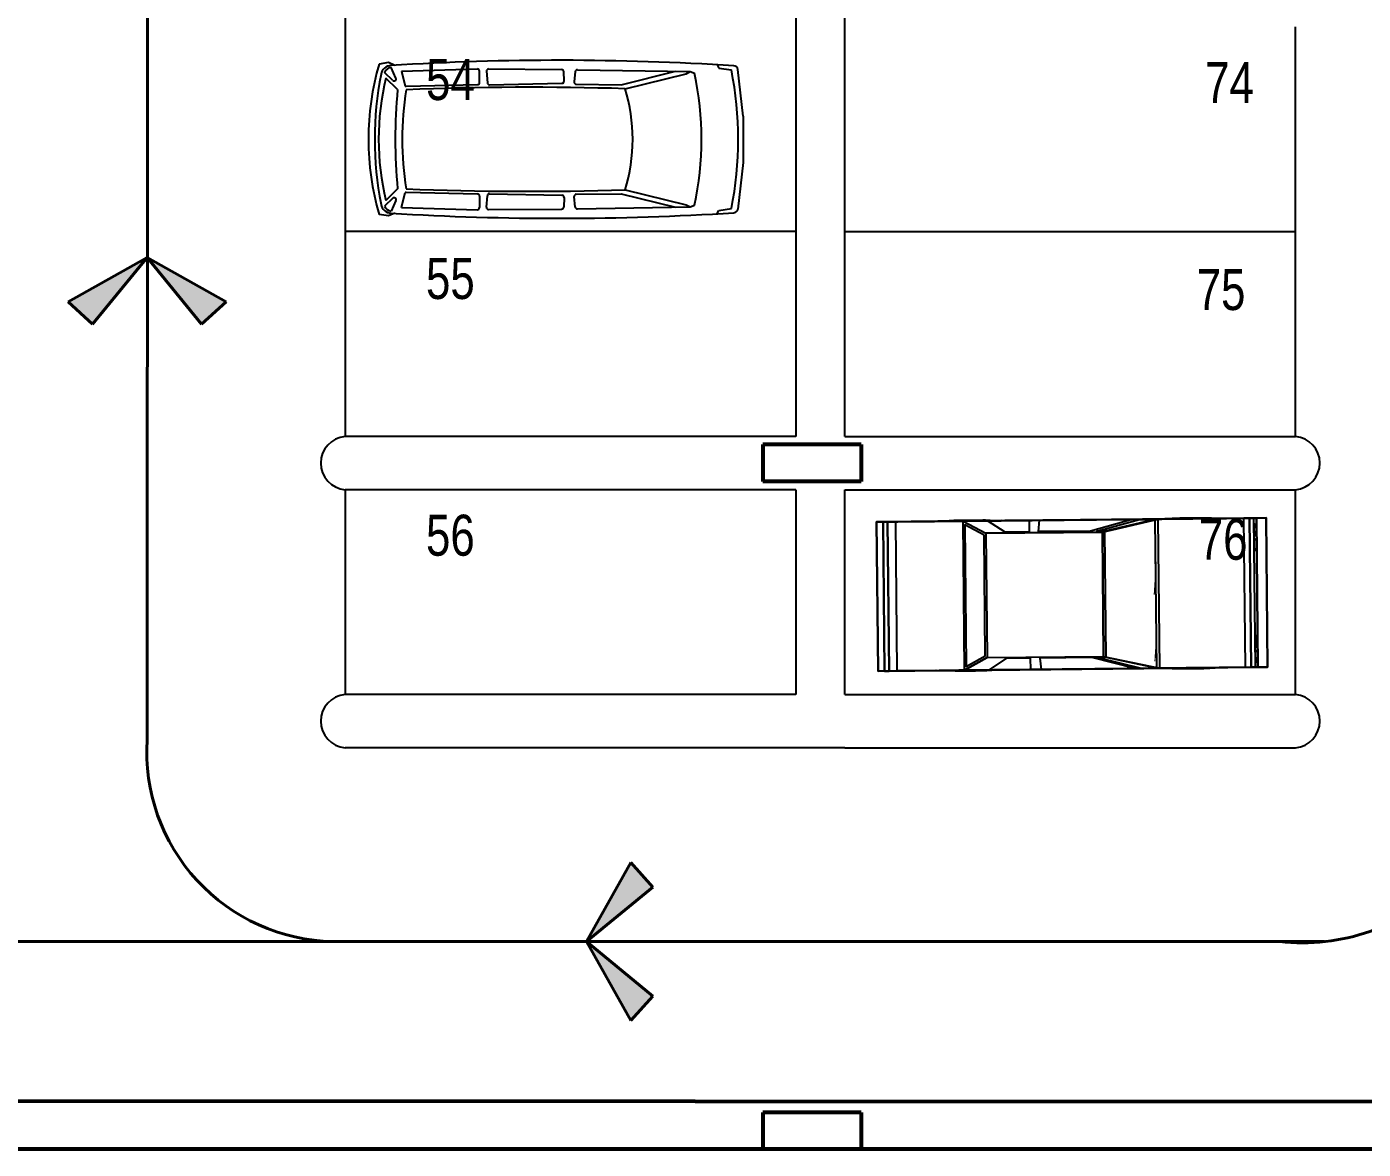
# Model space of a CAD drawing. Header units: millimetres. Extents: x 103 to 250, y -95 to 16.
# Drawn here: x 223.17 to 239.48, y -64.46 to -50.76 of the extents above; entities that cross this region are included whole.
import ezdxf

# ---------------------------------------------------------------- set-up
doc = ezdxf.new("R2010")
doc.units = ezdxf.units.MM
for name, color, linetype, lineweight in [('0.25', 6, 'Continuous', 25), ('0.40', 3, 'Continuous', 40), ('0.53', 1, 'Continuous', 53)]:
    doc.layers.add(name, color=color, linetype=linetype, lineweight=lineweight)
doc.styles.add('ATTR', font='BRADHITC.TTF', dxfattribs={"width": 0.8, "height": 0.5})

# ---------------------------------------------------------------- blocks, each defined once
blk = doc.blocks.new('A$C6EE27C16')
at = {"layer": '0.25', "ltscale": 0.01, "extrusion": (0.3635660597417942, -0.3635660597417968, 0.8576942581174543), "const_width": 0.0127}
for points, elevation in [([(3.679243340711817, -0.3358406608219355), (3.274389815407293, -0.3004205669694072)], 1.445877373190787), ([(2.86644334071167, -0.3358406608219874), (2.461589815407347, -0.3004205669694028)], 1.4458773731908)]:
    blk.add_lwpolyline(points, dxfattribs=dict(at, elevation=elevation))
at = {"layer": '0.25', "ltscale": 0.01, "extrusion": (0.7071067811865477, 0.7071067811865474, -1.83772268236293e-16)}
for centre, radius in [((1.242113033558172, 0.3883537178923536, 4.198587076560779), 0.3883537178923526), ((1.242113033558212, 0.3883537178923536, 4.201762076560732), 0.2510996760575125), ((1.242113033558171, 0.3883537178923536, 4.204937076560766), 0.1935138930898392), ((1.242113033558171, 0.3883537178923536, 4.204937076560766), 0.1378073441032076), ((-1.46157415465559, 0.3883537178923532, 4.19858707656078), 0.3883537178923526), ((-1.46157415465555, 0.3883537178923532, 4.201762076560733), 0.2510996760575125), ((-1.461574154655589, 0.3883537178923532, 4.204937076560766), 0.1935138930898392), ((-1.461574154655589, 0.3883537178923532, 4.204937076560766), 0.1378073441032076)]:
    blk.add_circle(centre, radius, dxfattribs=at)
at = {"layer": '0.25', "ltscale": 0.01, "extrusion": (-0.7071067811865476, -0.7071067811865475, -1.83772268236293e-16)}
for centre, radius in [((-1.242113033558131, 0.3883537178923523, -2.377493340711677), 0.3883537178923526), ((-1.242113033558171, 0.3883537178923523, -2.374318340711644), 0.2510996760575125), ((-1.242113033558171, 0.3883537178923523, -2.371143340711651), 0.1935138930898392), ((-1.242113033558171, 0.3883537178923523, -2.371143340711651), 0.1378073441032076), ((1.46157415465557, 0.388353717892352, -2.377493340711657), 0.3883537178923526), ((1.46157415465557, 0.388353717892352, -2.374318340711664), 0.2510996760575125), ((1.46157415465557, 0.388353717892352, -2.371143340711671), 0.1935138930898392), ((1.46157415465557, 0.388353717892352, -2.371143340711671), 0.1378073441032076)]:
    blk.add_circle(centre, radius, dxfattribs=at)
at = {"layer": '0.25', "ltscale": 0.01, "extrusion": (0.6965590922775227, -0.6965590922775241, 0.1720780692913114)}
for centre in [(4.058510196448296, 0.4082241277652882, 2.350272981887992), (3.878675433895468, 0.4082241277652952, 2.350272981887953), (2.697404983376852, 0.4082241277652988, 2.350272981888097), (2.517570220824065, 0.4082241277652988, 2.350272981888097)]:
    blk.add_circle(centre, 0.07619999999999999, dxfattribs=at)
at = {"layer": '0.25', "ltscale": 0.01}
for points in [[(2.17190290641156e-07, 3.362283109695852, 0.6271137178923571), (2.17190290641156e-07, 3.362283109695852, 0.4010537178923549), (1.287707946985506, 4.649990839491124, 0.4010537178923529), (1.287707946985506, 4.649990839491124, 0.6271137178923551)], [(1.452944659613252, 4.484754126863436, 0.4010537178923441), (1.287707946985506, 4.649990839491124, 0.4010537178923529), (2.17190290641156e-07, 3.362283109695852, 0.4010537178923549), (0.1652369298179792, 3.197046397068107, 0.4010537178923461)], [(0.05567780514093101, 3.306605521745155, 0.6271137178923553), (2.17190290641156e-07, 3.362283109695852, 0.6271137178923571), (1.287707946985506, 4.649990839491124, 0.6271137178923551), (1.343385534936203, 4.594313251540484, 0.627113717892355)], [(1.343385534936203, 4.594313251540484, 0.7617337178923541), (1.343385534936203, 4.594313251540484, 0.6271137178923553), (0.05567780514093101, 3.306605521745155, 0.6271137178923553), (0.05567780514093101, 3.306605521745155, 0.7617337178923541)], [(1.382898661868921, 4.554800124607766, 0.8096308607495059), (1.343385534936203, 4.594313251540484, 0.7617337178923541), (0.05567780514093101, 3.306605521745155, 0.7617337178923541), (0.0951909320735922, 3.267092394812494, 0.8096308607495059)], [(1.287707946985506, 4.649990839491124, 0.6271137178923551), (1.287707946985506, 4.649990839491124, 0.4010537178923529), (1.452944659613252, 4.484754126863436, 0.4010537178923529), (1.343385534936203, 4.594313251540484, 0.6271137178923551)], [(1.826283490298522, 4.111415296178109, 0.6041205768385296), (1.382898661868921, 4.554800124607766, 0.8096308607495057), (1.343385534936203, 4.594313251540484, 0.7617337178923541), (1.343385534936203, 4.594313251540484, 0.627113717892355)], [(1.78540242597677, 4.152296360499861, 0.3883537178923527), (1.826283490298522, 4.111415296178109, 0.6041205768385296), (1.343385534936203, 4.594313251540484, 0.627113717892355), (1.452944659613252, 4.484754126863436, 0.4010537178923441)], [(2.034344880382832, 3.903353906093855, 1.061453717892353), (1.382898661868921, 4.554800124607766, 0.9416754163984888), (0.0951909320735922, 3.267092394812494, 0.9416754163984888), (0.7466371505875031, 2.615646176298583, 1.061453717892353)], [(1.382898661868921, 4.554800124607766, 0.9416754163984888), (1.382898661868921, 4.554800124607766, 0.8096308607495059), (0.0951909320735922, 3.267092394812494, 0.8096308607495059), (0.0951909320735922, 3.267092394812494, 0.9416754163984888)], [(1.826283490298522, 4.111415296178109, 0.6041205768385296), (1.937972635092933, 3.999726151383697, 0.7620728801766776), (1.382898661868921, 4.554800124607766, 0.9416754163984888), (1.382898661868921, 4.554800124607766, 0.8096308607495056)], [(1.382898661868921, 4.554800124607766, 0.9416754163984888), (2.034344880382832, 3.903353906093855, 1.061453717892353), (2.090542844209153, 3.847155942267477, 0.8198874357847056), (1.937972635092933, 3.999726151383697, 0.7620728801766775)], [(1.452944659613252, 4.484754126863436, 0.4010537178923441), (1.470905171855406, 4.466793614621281, 0.3654937178923564), (1.78874662081995, 4.148952165656738, 0.3246400712061697), (1.78540242597677, 4.152296360499861, 0.388353717892353)], [(1.049510581813934, 2.528298891977784, 1.452613717892355), (0.7466371505875031, 2.615646176298583, 1.061453717892353), (2.034344880382832, 3.903353906093855, 1.061453717892353), (2.121692164703518, 3.600480474867368, 1.452613717892355)], [(2.090686831327503, 3.601013935397873, 1.426507097782376), (2.014843207235742, 3.856462681910955, 1.094417286752998), (0.7935283747703465, 2.635147849445559, 1.094417286752998), (1.048977121283485, 2.559304225353912, 1.426507097782376)], [(2.034344880382832, 3.903353906093855, 1.061453717892353), (2.121692164703518, 3.600480474867368, 1.452613717892355), (3.127377579521522, 2.594795060049364, 1.452613717892355), (3.719000753451724, 2.218698033024907, 1.042409012586463)], [(2.034344880382832, 3.903353906093855, 1.061453717892353), (2.090542844209153, 3.847155942267477, 0.8198874357847054), (2.243113053325317, 3.694585733151371, 0.7620728801766774), (2.244791826833875, 3.692906959642755, 1.059074656303719)], [(1.049510581813934, 2.528298891977784, 1.452613717892355), (2.055195996631937, 1.52261347715978, 1.452613717892355), (3.127377579521522, 2.594795060049364, 1.452613717892355), (2.121692164703518, 3.600480474867368, 1.452613717892355)], [(2.243113053325317, 3.694585733151371, 0.7620728801766774), (2.244791826833875, 3.692906959642755, 1.059074656303719), (3.719000753451724, 2.218698033024907, 1.042409012586463), (3.849768180086073, 2.087930606390614, 0.7620728801766774)], [(2.504385200254376, 3.236497031295073, 1.43182295054218), (2.296573607992059, 3.441643138298218, 1.439022040957788), (2.245519765176482, 3.691957576576499, 1.07704674190659), (2.603914754396556, 3.331710638214304, 1.076364757628151)], [(3.738079035291662, 2.199619751184969, 0.604120576838529), (3.704424507654721, 2.233274278821909, 0.4264947777548854), (2.39568326244148, 3.542015524035207, 0.3883537178923508), (2.354802198119728, 3.582896588356903, 0.6041205768385294)], [(3.704424507654721, 2.233274278821909, 0.426494777754886), (3.697506772824966, 2.240192013651722, 0.276593717892356), (2.401259705998086, 3.536439080478544, 0.2765937178923562), (2.39568326244148, 3.542015524035207, 0.388353717892353)], [(2.17190290641156e-07, 3.362283109695852, 0.6271137178923571), (2.17190290641156e-07, 3.362283109695852, 0.4010537178923549), (0.1652369298179792, 3.197046397068107, 0.4010537178923549), (0.05567780514093101, 3.306605521745155, 0.6271137178923571)], [(0.5385757605032495, 2.823707566382836, 0.6041205768385316), (0.0951909320735922, 3.267092394812494, 0.8096308607495076), (0.05567780514093101, 3.306605521745155, 0.7617337178923561), (0.05567780514093101, 3.306605521745155, 0.627113717892357)], [(0.4976946961814974, 2.864588630704588, 0.3883537178923547), (0.5385757605032495, 2.823707566382836, 0.6041205768385316), (0.05567780514093101, 3.306605521745155, 0.627113717892357), (0.1652369298179792, 3.197046397068107, 0.4010537178923461)], [(0.5385757605032495, 2.823707566382836, 0.6041205768385316), (0.6502649052976608, 2.712018421588425, 0.7620728801766796), (0.0951909320735922, 3.267092394812494, 0.9416754163984908), (0.0951909320735922, 3.267092394812494, 0.8096308607495076)], [(0.0951909320735922, 3.267092394812494, 0.9416754163984908), (0.7466371505875031, 2.615646176298583, 1.061453717892355), (0.802835114413881, 2.559448212472205, 0.8198874357847076), (0.6502649052976608, 2.712018421588425, 0.7620728801766795)], [(0.1652369298179792, 3.197046397068107, 0.4010537178923461), (0.1831974420600773, 3.179085884826009, 0.3654937178923584), (0.5010388910246775, 2.861244435861465, 0.3246400712061717), (0.4976946961814974, 2.864588630704588, 0.3883537178923549)], [(3.492375178618715, 2.441748238313153, 1.069053714380118), (3.034450635256462, 2.706781569756345, 1.425193891572586), (2.585702779835401, 3.156222467685097, 1.429005915162159), (2.6942676205976, 3.242516678647632, 1.073234718317017)], [(2.055195996631937, 1.52261347715978, 1.452613717892355), (2.431293023656451, 0.9309903032296916, 1.042409012586463), (0.7466371505875031, 2.615646176298583, 1.061453717892353), (1.049510581813934, 2.528298891977784, 1.452613717892355)], [(0.7466371505875031, 2.615646176298583, 1.061453717892355), (0.802835114413881, 2.559448212472205, 0.8198874357847074), (0.9554053235300444, 2.406878003356042, 0.7620728801766794), (0.957084097038603, 2.405199229847483, 1.059074656303721)], [(3.158826906505055, 2.580493234974711, 1.436922151865099), (3.088662354977146, 2.653265194016285, 1.423315867985906), (3.555622184959475, 2.379312466616511, 1.066862686862324), (3.685814714763239, 2.244821862748722, 1.071251522523263)], [(2.055195996631937, 1.52261347715978, 1.452613717892355), (2.431293023656451, 0.9309903032296916, 1.042409012586463), (3.719000753451724, 2.218698033024907, 1.042409012586463), (3.127377579521522, 2.594795060049364, 1.452613717892355)], [(2.069091316539982, 1.490757645009637, 1.436922151865097), (3.158826906505055, 2.580493234974711, 1.436922151865099), (3.685814714763239, 2.244821862748722, 1.071251522523263), (2.40163808945033, 0.9606452374357559, 1.07125152252326)], [(1.067094468324456, 2.295188858561687, 0.6041205768385314), (0.9554053235300444, 2.406878003356042, 0.7620728801766796), (2.562060450290801, 0.800222876595285, 0.7620728801766794), (2.45037130549639, 0.9119120213897531, 0.6041205768385312)], [(0.9554053235300444, 2.406878003356042, 0.7620728801766794), (0.957084097038603, 2.405199229847483, 1.059074656303721), (2.431293023656451, 0.9309903032296916, 1.042409012586465), (2.562060450290801, 0.800222876595285, 0.7620728801766794)], [(1.413494025386285, 2.145605856426982, 1.43182295054218), (1.20834791838314, 2.353417448689299, 1.439022040957788), (0.9580334801048593, 2.404471291504819, 1.07704674190659), (1.318280418467111, 2.046076302284803, 1.076364757628151)], [(2.45037130549639, 0.9119120213897531, 0.604120576838531), (2.416716777859449, 0.945566549026637, 0.4264947777548874), (1.107975532646151, 2.254307794239935, 0.3883537178923527), (1.067094468324456, 2.295188858561687, 0.6041205768385314)], [(2.416716777859449, 0.945566549026637, 0.426494777754888), (2.409799043029693, 0.9524842838563927, 0.276593717892358), (1.113551976202814, 2.248731350683272, 0.2765937178923582), (1.107975532646151, 2.254307794239935, 0.3883537178923549)], [(2.431293023656451, 0.9309903032296916, 1.042409012586463), (3.719000753451724, 2.218698033024907, 1.042409012586463), (4.54167767988173, 1.396021106594958, 0.9063461440788549), (3.253969950086457, 0.1083133767996287, 0.9063461440788549)], [(3.719000753451724, 2.218698033024907, 1.042409012586462), (3.849768180086073, 2.087930606390614, 0.7620728801766774), (4.002338389202293, 1.935360397274394, 0.8198874357847049), (4.016668654136652, 1.921030132339979, 0.9931775984934669)], [(2.208242818368205, 1.157615878062643, 1.069053714380118), (1.94320948692507, 1.615540421424839, 1.425193891572586), (1.493768588996261, 2.064288276846014, 1.429005915162159), (1.407474378033669, 1.955723436083701, 1.073234718317017)], [(4.154908598318457, 1.782790188158231, 0.7620728801766772), (4.002338389202293, 1.935360397274394, 0.819887435784705), (4.016668654136652, 1.921030132339979, 0.9931775984934671), (4.54167767988173, 1.396021106594958, 0.9063461440788549)], [(4.154908598318457, 1.782790188158231, 0.7620728801766772), (4.266597743112811, 1.671101043363819, 0.6041205768385289), (4.565510378192641, 1.372188408283989, 0.7134002007597485), (4.54167767988173, 1.396021106594958, 0.9063461440788547)], [(4.266597743112811, 1.671101043363819, 0.6041205768385288), (4.307478807434563, 1.630219979042067, 0.388353717892353), (4.506306722886677, 1.43139206359001, 0.434073717892357), (4.565510378192641, 1.372188408283989, 0.7134002007597484)], [(4.506306722886677, 1.43139206359001, 0.434073717892357), (4.45781333983291, 1.479885446643721, 0.3477137178923547), (4.304600025150194, 1.633098761326494, 0.3292169565152475), (4.307478807434563, 1.630219979042067, 0.3883537178923527)], [(2.069091316539982, 1.490757645009637, 1.436922151865097), (1.996725862665073, 1.561328701704269, 1.423315867985906), (2.270678590064847, 1.09436887172194, 1.066862686862324), (2.40163808945033, 0.9606452374357559, 1.07125152252326)], [(4.45781333983291, 1.479885446643721, 0.3477137178923547), (4.506306722886677, 1.43139206359001, 0.4340737178923569), (3.218598993091405, 0.1436843337946812, 0.434073717892357), (3.170105610037524, 0.1921777168485619, 0.3477137178923567)], [(4.649990820823746, 1.287707965652942, 0.4882603845590206), (3.362283091028416, 2.358576693950454e-07, 0.4882603845590206), (3.218598993091405, 0.1436843337946812, 0.434073717892357), (4.506306722886677, 1.43139206359001, 0.434073717892357)], [(4.54167767988173, 1.396021106594958, 0.9063461440788549), (3.253969950086457, 0.1083133767996287, 0.9063461440788549), (3.277802648397369, 0.08448067848871688, 0.7134002007597485), (4.565510378192641, 1.372188408283989, 0.7134002007597485)], [(4.565510378192641, 1.372188408283989, 0.7134002007597485), (3.277802648397369, 0.08448067848871688, 0.7134002007597485), (3.362283091028416, 2.358576693950454e-07, 0.6728337178923536), (4.649990820823746, 1.287707965652942, 0.6728337178923536)], [(4.565510378192641, 1.372188408283989, 0.7134002007597483), (4.649990820823746, 1.287707965652942, 0.6728337178923536), (4.649990820823746, 1.287707965652942, 0.4882603845590206), (4.506306722886677, 1.43139206359001, 0.434073717892357)], [(3.362283091028416, 2.358576693950454e-07, 0.6728337178923536), (4.649990820823746, 1.287707965652942, 0.6728337178923536), (4.649990820823746, 1.287707965652942, 0.4882603845590206), (3.362283091028416, 2.358576693950454e-07, 0.4882603845590206)], [(2.431293023656451, 0.9309903032296916, 1.042409012586465), (2.562060450290801, 0.800222876595285, 0.7620728801766794), (2.714630659407021, 0.6476526674790648, 0.819887435784707), (2.728960924341379, 0.6333224025447066, 0.9931775984934691)], [(2.867200868523128, 0.4950824583629583, 0.7620728801766792), (2.714630659407021, 0.6476526674790648, 0.819887435784707), (2.728960924341379, 0.6333224025447066, 0.9931775984934691), (3.253969950086457, 0.1083133767996287, 0.9063461440788569)], [(2.867200868523128, 0.4950824583629583, 0.7620728801766792), (2.978890013317596, 0.383393313568547, 0.6041205768385309), (3.277802648397369, 0.08448067848871688, 0.7134002007597505), (3.253969950086457, 0.1083133767996287, 0.9063461440788567)], [(2.978890013317596, 0.383393313568547, 0.6041205768385308), (3.019771077639291, 0.3425122492467949, 0.3883537178923549), (3.218598993091405, 0.1436843337946812, 0.434073717892359), (3.277802648397369, 0.08448067848871688, 0.7134002007597504)], [(3.218598993091405, 0.1436843337946812, 0.434073717892359), (3.170105610037524, 0.1921777168485619, 0.3477137178923567), (3.016892295354864, 0.3453910315312214, 0.3292169565152495), (3.019771077639291, 0.3425122492467949, 0.3883537178923547)], [(3.277802648397369, 0.08448067848871688, 0.7134002007597503), (3.362283091028416, 2.358576693950454e-07, 0.6728337178923556), (3.362283091028416, 2.358576693950454e-07, 0.4882603845590226), (3.218598993091405, 0.1436843337946812, 0.434073717892359)]]:
    blk.add_3dface(points, dxfattribs=at)
at = {"layer": '0.25', "ltscale": 0.01, "invisible_edges": 2}
blk.add_3dface([(2.354802198119728, 3.582896588356903, 0.6041205768385295), (2.243113053325317, 3.694585733151371, 0.7620728801766776), (3.849768180086073, 2.087930606390614, 0.7620728801766774), (3.738079035291662, 2.199619751184969, 0.6041205768385292)], dxfattribs=at)
blk = doc.blocks.new('A$C76752FA1')
at = {"layer": '0.40'}
for points in [[(6.490805537329834, 7.702620370658678), (2.152423411744621, 15.40524074131736), (0, 13.02884157303527)], [(6.490805537329834, 7.702620370658678), (2.152423411744621, 0), (0, 2.376399168282092)]]:
    blk.add_hatch(color=256, dxfattribs=at).paths.add_polyline_path(points)
for p, q in [((2.152423411744621, 15.40524074131736), (0, 13.02884157303527)), ((6.490805537329834, 7.702620370658678), (2.152423411744621, 15.40524074131736)), ((0, 13.02884157303527), (6.490805537329834, 7.702620370658678)), ((0, 2.376399168282092), (6.490805537329834, 7.702620370658678)), ((6.490805537329834, 7.702620370658678), (2.152423411744621, 0)), ((2.152423411744621, 0), (0, 2.376399168282092))]:
    blk.add_line(p, q, dxfattribs=at)
blk = doc.blocks.new('C11')
for p, q in [((3.658753709358123, 0.79552507343125), (3.727664735046844, 0.8250786231262452)), ((3.727664735046844, 0.8250786231262452), (3.826109057459306, 0.8103018482787405)), ((0.2336658003514174, 0.8009253053147916), (0.2157980239853501, 0.7656006427316129)), ((3.646941031043013, 0.6612170961943775), (3.698840423993261, 0.7747774883898586)), ((0.2157980239853501, 0.7656006427316129), (0.0814614845467787, 0.7477827633049543)), ((2.662031725993209, 0.7577028755365802), (1.886374057281806, 0.7521406675491136)), ((3.587359681482624, 0.735619957865822), (2.781565786247825, 0.7584767460021027)), ((-0.04439503466483785, 0.2561493680272662), (0.01290865806460317, 0.7517375615186239)), ((1.718156837049989, 0.750156982660485), (0.5205378559209137, 0.7299190332324912)), ((0.5205378559209137, 0.7299190753093541), (0.4753106879219402, 0.7119216382444051)), ((0.5619663432210373, 0.7064859974991009), (0.5205378559209137, 0.7299190753093541)), ((1.254152423075411, 0.5906975636128777), (0.6748640408187327, 0.7334965603022425)), ((1.740435644404315, 0.7302390519118092), (1.752144320496264, 0.6199716696014406)), ((1.85985621691151, 0.6288400453426561), (1.864258438513644, 0.7308315784611779)), ((2.684339645184494, 0.7333745091856088), (2.675554820953437, 0.6100442701915938)), ((2.758455228670101, 0.6142543709164556), (2.759430664625683, 0.7364397288629192)), ((3.587359681482624, 0.735619957865822), (3.548760346155063, 0.5769428609214629)), ((3.680954408472232, 0.6370573066122631), (3.767841211632899, 0.7203461740778465)), ((1.211190103039627, 0.5481423138097767), (0.5619663432210373, 0.7064859974991009)), ((3.629959015811281, 0.5385492764314819), (3.752961530421956, 0.6615848034931417)), ((2.653692447726435, 0.5898355857525388), (1.882417381643933, 0.6056120836405654)), ((1.730251814892057, 0.5953517981276093), (1.254152423075411, 0.5906975215360148)), ((3.537389397136465, 0.5736344504749695), (2.781035896256526, 0.5917543372655842)), ((-0.04439503483892793, -0.2349796529826449), (0.01290865806460317, -0.7305678525840307)), ((3.629959015811281, -0.5173795674969028), (3.752961530421956, -0.6404150945585627)), ((1.211190103039627, -0.5269726048751977), (0.5619663432210373, -0.6853162885645219)), ((3.537389397136465, -0.5524647836172392), (2.781035896256526, -0.5705846704078539)), ((3.587359681482624, -0.7144502910080917), (3.548760346155063, -0.5557731940637325)), ((1.254152423075411, -0.5695278546782845), (0.6748640408187327, -0.7123268513676493)), ((1.730251814892057, -0.5741821312698789), (1.254152423075411, -0.5695278546782845)), ((2.653692447726435, -0.5686659188948084), (1.882417381643933, -0.584442416782835)), ((2.684339645184494, -0.7122048423278784), (2.675554820953437, -0.5888746033338634)), ((2.758455228670101, -0.5930847040587253), (2.759430664625683, -0.7152700620051888)), ((1.740435644404315, -0.7090693850540788), (1.752144320496264, -0.5988020027437102)), ((1.85985621691151, -0.6076703784849258), (1.864258438513644, -0.7096619116034475)), ((3.680954408472232, -0.6158875976776983), (3.767841211632899, -0.6991764651432817)), ((3.646941031043013, -0.6400473872598127), (3.698840423993261, -0.7536077794552938)), ((0.5205378559209137, -0.7087493663747608), (0.4753106879219402, -0.6907519293098261)), ((0.5619663432210373, -0.6853162885645219), (0.5205378559209137, -0.7087493663747608)), ((1.718156837049989, -0.7289873158027547), (0.5205378559209137, -0.7087493663747608)), ((3.587359681482624, -0.7144502910080917), (2.781565786247825, -0.7373070791443723)), ((0.2157980239853501, -0.7444309758738825), (0.0814614845467787, -0.7266130964472239)), ((2.662031725993209, -0.7365332086788499), (1.886374057281806, -0.7309710006913832)), ((0.2336658003514174, -0.7797556384570612), (0.2157980239853501, -0.7444309758738825)), ((3.658753709358123, -0.7743553644966852), (3.727664735046844, -0.8039089141916804)), ((3.727664735046844, -0.8039089141916804), (3.826109057459306, -0.7891321393441757))]:
    blk.add_line(p, q)
for centre, radius, start, end in [((1.911361892749078, -28.25951023353446), 29.10985294206918, 86.47663891131856, 93.65482229714323), ((1.058146707958414, 0.0105848544672682), 2.881173864667898, 343.8849879085864, 16.1150120914141), ((0.05715350618411463, 0.7466216342164387), 0.04453963737257537, 91.81640342686761, 173.4043144743015), ((3.695634522107866, 0.684353474504448), 0.1110654787603765, 9.41053537795296, 87.5808684135085), ((3.685914264388416, 0.6874407486684646), 0.08828811758833942, 21.88254044953769, 81.5811303266396), ((2.662165210386448, 0.7354334569039338), 0.02226981868628768, 354.695164354242, 90.3434306433731), ((2.781699270641042, 0.7362073273694278), 0.02226981868628768, 90.3434306433731, 179.4020666887027), ((3.825041760893001, 0.01058483342886518), 3.815475602498599, 168.8596729427287, 191.1403270572713), ((1.718290321443192, 0.7278875640278102), 0.02226981868628768, 6.061205908629157, 90.3434306433731), ((1.886507541675009, 0.7298712489164529), 0.02226981868628768, 90.3434306433731, 177.5284981956596), ((3.602029403640358, 0.01058485446728241), 3.204409963082549, 167.3575563452878, 192.6424436547122), ((0.2671658582952787, 0.0105848544672682), 3.60506425720625, 348.934421475481, 11.06557852451933), ((3.66625752816087, 0.6523890668528054), 0.02123820055842884, 155.4386419826392, 313.7888055817531), ((1.102206201062536, 0.01058485446729662), 2.729524638056784, 346.2017940520196, 13.79820594798004), ((1.882105320072867, 0.6278797157979454), 0.02226981868628768, 177.5284981956596, 270.8028981471718), ((1.729998997535141, 0.61762018171747), 0.02226981868628768, 270.6504623545942, 6.061205908629512), ((2.78072383468546, 0.6140219694229643), 0.02226981868628768, 179.4020666887029, 270.8028981471718), ((2.653380386155376, 0.612103217909933), 0.02226981868628768, 270.8028981471718, 354.6951643542424), ((3.537077335565414, 0.5959020826323354), 0.02226981868628768, 270.8028981471718, 301.6421162859178), ((2.227256178642541, -32.93062528875302), 33.49418259398246, 87.75362066507154, 91.73836845503455), ((2.966741840899232, 0.01058485446728241), 1.836009239191509, 162.9751875362412, 197.0248124637585), ((0.1195412782337257, 0.01354384773367201), 3.460520027988133, 351.1863089189262, 8.713945874456568), ((-2.023164491611311, 0.01058485446728241), 5.677724176202459, 354.6644293220656, 5.335570677934517), ((-16.79651351095455, 0.01058486346042287), 16.75391820946821, 359.1601776947466, 0.839822264634332), ((2.227256178642541, 32.95179495561075), 33.49418259398246, 268.2616315449655, 272.2448079826249), ((3.537077335565414, -0.574732415774605), 0.02226981868628768, 58.35788371408224, 89.19710185282821), ((1.729998997535141, -0.5964505148597397), 0.02226981868628768, 353.9387940913705, 89.34953764540583), ((2.653380386155376, -0.5909335510522027), 0.02226981868628768, 5.30483564575762, 89.19710185282815), ((2.78072383468546, -0.5928523025652339), 0.02226981868628768, 89.19710185282825, 180.5979333112971), ((1.882105320072867, -0.6067100489402151), 0.02226981868628768, 89.19710185282825, 182.4715018043404), ((3.66625752816087, -0.6312193579182406), 0.02123820055842884, 46.21119441824694, 204.5613580173608), ((3.695634522107866, -0.6631837655698973), 0.1110654787603765, 272.4191315864915, 350.5894646220471), ((1.718290321443192, -0.7067178971700798), 0.02226981868628768, 269.6565693566269, 353.9387940913708), ((1.886507541675009, -0.7087015820587226), 0.02226981868628768, 182.4715018043404, 269.6565693566269), ((3.685914264388416, -0.6662710397338998), 0.08828811758833942, 278.4188696733604, 338.1174595504623), ((2.662165210386448, -0.7142637900462034), 0.02226981868628768, 269.6565693566269, 5.304835645758078), ((2.781699270641042, -0.7150376605116975), 0.02226981868628768, 180.5979333112973, 269.6565693566269), ((0.05715350618411463, -0.7254519252818596), 0.04453963737257537, 186.5956855256985, 268.1835965731324), ((1.911361892749028, 28.28067990039217), 29.10985294206918, 266.3451777028568, 273.5233610886814)]:
    blk.add_arc(centre, radius, start, end)
blk = doc.blocks.new('61866161')
at = {"xscale": 10, "zscale": 10}
blk.add_blockref('C11', (0.475055238644059, -0.03199293160369621), dxfattribs=at)

msp = doc.modelspace()

# ---------------------------------------------------------------- linework, layer by layer
for p, q in [((227.0516615743375, -48.25531328743585), (227.0516615743374, -53.25531328743567)), ((238.6516615743374, -55.75531328743554), (238.6516615743375, -50.75531328743574)), ((232.5516615743375, -53.25531328743587), (227.0516615743375, -53.25531328743563)), ((227.0516615743375, -53.25531328743563), (227.0516615743375, -55.75531328743563)), ((233.1516615743374, -53.25531328743575), (238.6516615743374, -53.25531328743574)), ((227.0516615743373, -56.40531328743575), (227.0516615743374, -58.90531328743553)), ((238.6516615743374, -58.9053132874356), (238.6516615743374, -56.4053132874356))]:
    msp.add_line(p, q)
at = {"layer": '0.25'}
for p, q in [((232.5516615743375, -48.25531328743565), (232.5516615743375, -55.75531328743588)), ((233.1516615743374, -55.75531328743577), (233.1516615743374, -48.25531328743554)), ((232.5516615743375, -55.75531328743588), (227.0516615743375, -55.75531328743563)), ((233.1516615743374, -55.75531328743577), (238.6516615743374, -55.75531328743554)), ((232.5516615743374, -56.40531328743546), (227.0516615743375, -56.40531328743573)), ((232.5516615743374, -56.40531328743546), (232.5516615743374, -58.90531328743549)), ((233.1516615743374, -56.4053132874354), (238.6516615743374, -56.4053132874356)), ((233.1516615743374, -58.90531328743563), (233.1516615743374, -56.4053132874354)), ((232.5516615743374, -58.90531328743569), (227.0516615743374, -58.90531328743553)), ((232.5516615743374, -58.90531328743549), (227.0516615743374, -58.90531328743553)), ((233.1516615743374, -58.90531328743563), (238.6516615743374, -58.9053132874356)), ((233.1516615743374, -58.9053132874354), (238.6516615743374, -58.9053132874356)), ((233.1516615743373, -59.55531328743524), (227.0516615743375, -59.55531328743561)), ((233.1516615743373, -59.55531328743524), (238.6516615743373, -59.55531328743547))]:
    msp.add_line(p, q, dxfattribs=at)
for centre, start, end in [((227.0807210962977, -56.08031328743564), 95.10945236322532, 264.8905476367649), ((238.6226020523772, -56.08031328743556), 275.1094523632253, 84.89054763676492), ((227.0807210962976, -59.23031328743552), 95.10945236322532, 264.8905476367649), ((238.6226020523772, -59.23031328743539), 275.1094523632253, 84.89054763676492)]:
    msp.add_arc(centre, 0.3262965764708253, start, end, dxfattribs=at)
at = {"layer": '0.40'}
for p, q in [((224.6336658209853, -59.45681350188379), (224.6718667162503, -3.906927475572076)), ((239.0058300579405, -61.92149091478547), (211.4831507248866, -61.92149091478548))]:
    msp.add_line(p, q, dxfattribs=at)
for centre, radius, start, end in [((238.7305305231751, -59.40670292402807), 2.529811944058229, 263.7525787741035, 5.093689244472169), ((226.9517252123021, -59.5995383794517), 2.322449080679451, 176.4766981397444, 268.8151817760361)]:
    msp.add_arc(centre, radius, start, end, dxfattribs=at)
at = {"layer": '0.53'}
for p, q in [((233.3516615743373, -55.85531328743542), (232.1516615743371, -55.85531328743545)), ((233.3516615743373, -55.85531328743542), (232.1516615743371, -55.85531328743545)), ((232.1516615743371, -55.85531328743545), (232.1516615743372, -56.3053132874355)), ((232.1516615743371, -55.85531328743545), (232.1516615743372, -56.3053132874355)), ((233.3516615743373, -55.85531328743542), (233.3516615743371, -56.30531328743547)), ((233.3516615743373, -55.85531328743542), (233.3516615743371, -56.30531328743547)), ((233.3516615743371, -56.30531328743547), (232.1516615743372, -56.3053132874355)), ((233.3516615743371, -56.30531328743547), (232.1516615743372, -56.3053132874355)), ((200.5518396602644, -63.85602926001816), (249.1516615743371, -63.87577850255286)), ((233.3516615743371, -64.00531328743517), (232.1516615743371, -64.00531328743531)), ((233.3516615743371, -64.00531328743517), (232.1516615743371, -64.00531328743531)), ((232.1516615743371, -64.00531328743531), (232.1516615743371, -64.45531328743527)), ((232.1516615743371, -64.00531328743531), (232.1516615743371, -64.45531328743527)), ((233.3516615743371, -64.00531328743517), (233.3516615743371, -64.45531328743527)), ((233.3516615743371, -64.00531328743517), (233.3516615743371, -64.45531328743527)), ((249.751661574337, -64.45531328743488), (216.9516615743371, -64.45531328743529)), ((233.3516615743371, -64.45531328743527), (232.1516615743371, -64.45531328743527)), ((233.3516615743371, -64.45531328743527), (232.1516615743371, -64.45531328743527))]:
    msp.add_line(p, q, dxfattribs=at)

# ---------------------------------------------------------------- block references
at = {"rotation": 45.58588229180979}
msp.add_blockref('A$C6EE27C16', (235.9587860109976, -60.97311911735829), dxfattribs=at)
at = {"layer": '0.25', "ltscale": 0.01, "xscale": 0.1148388361955313, "yscale": 1.148388361955426, "zscale": 0.1148388361955418, "rotation": 180}
msp.add_blockref('61866161', (231.9146390772817, -52.15369027275415), dxfattribs=at)
at = {"layer": '0.40', "xscale": 0.1251924930541009, "yscale": 0.1251924930541009, "zscale": 0.1251924930541009}
for p, rotation in [((225.5979760682374, -54.3840673604797), 90), ((230.8094788425904, -60.95718066753342), 180)]:
    msp.add_blockref('A$C76752FA1', p, dxfattribs=dict(at, rotation=rotation))

# ---------------------------------------------------------------- texts
at = {"layer": '0.40', "style": 'ATTR', "width": 0.8}
for s, p in [('54', (228.0393047001397, -51.65036273603393)), ('74', (237.5483007014936, -51.68773107020361)), ('55', (228.0388383925718, -54.07812421799113)), ('75', (237.4457436141079, -54.21276544569739)), ('56', (228.0388383925718, -57.21115852274382)), ('76', (237.4713828859543, -57.26068257670357))]:
    msp.add_text(s, height=0.5, dxfattribs=at).set_placement(p)

doc.saveas('drawing.dxf')
